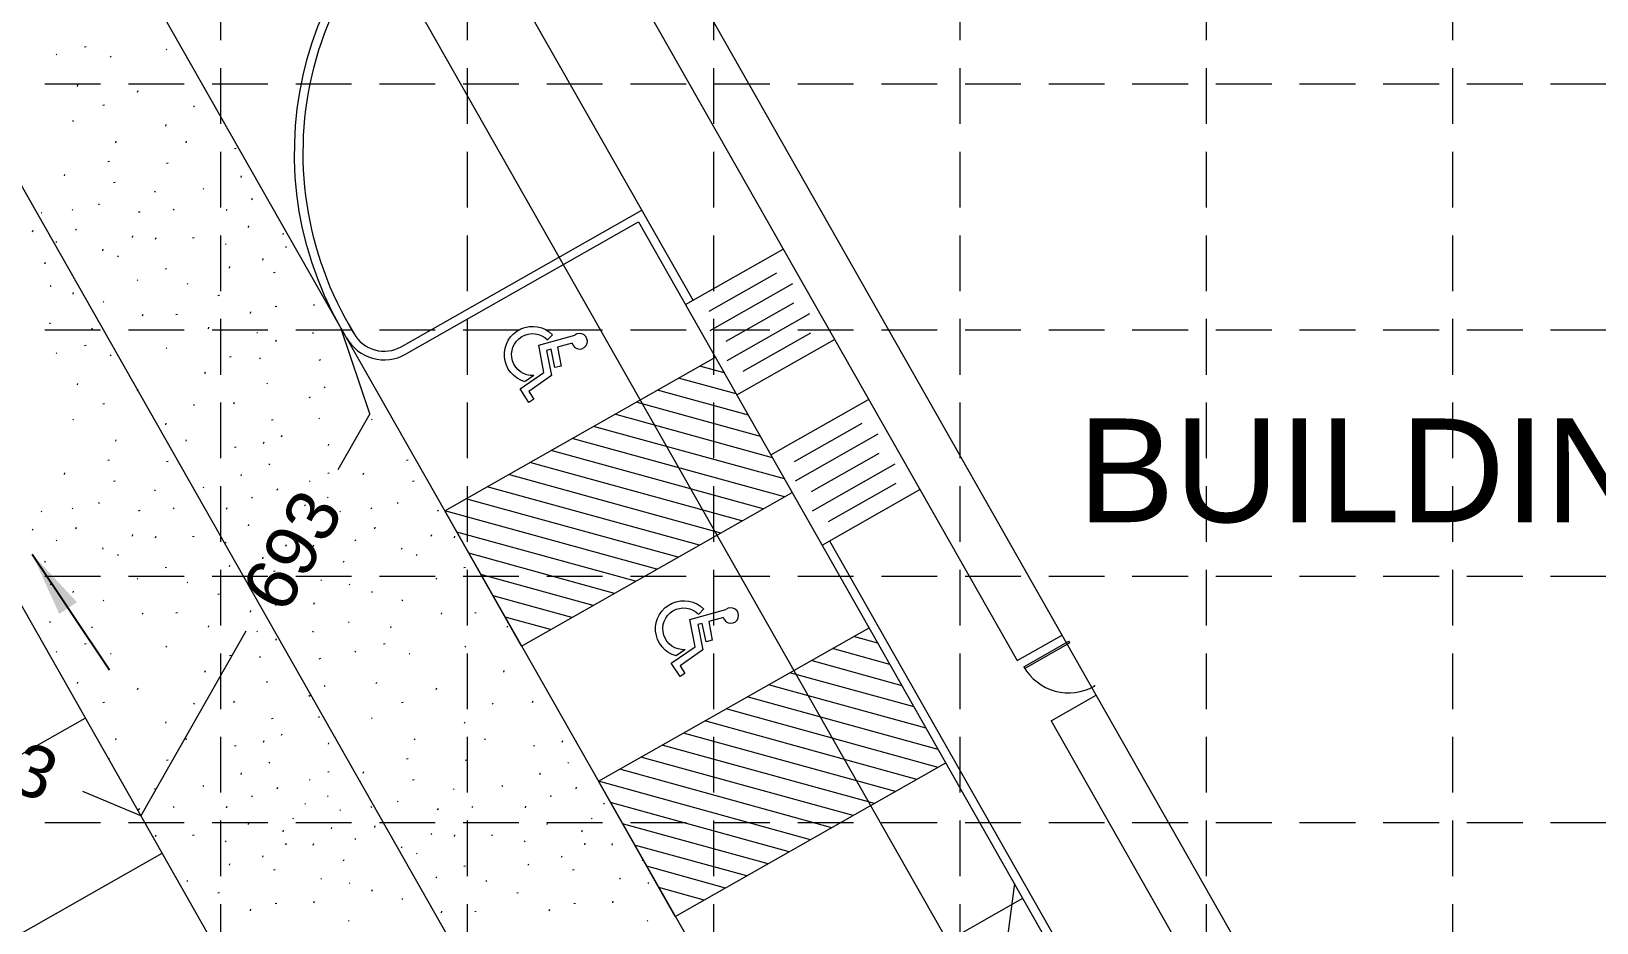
# Model space of a CAD drawing. Header units: feet. Extents: x 16394 to 17307, y 17282 to 17854.
# Drawn here: x 16896.7 to 16987.3, y 17576.6 to 17628.2 of the extents above; entities that cross this region are included whole.
import ezdxf
from ezdxf.enums import TextEntityAlignment as Align

# ---------------------------------------------------------------- set-up
doc = ezdxf.new("R2010")
doc.units = ezdxf.units.FT
doc.header["$MEASUREMENT"] = 0
doc.linetypes.add('HIDDEN', pattern=[0.375, 0.25, -0.125])
for name, color, linetype, lineweight in [('_0', 1, 'Continuous', 0), ('Level 1', 7, 'Continuous', 0), ('Level 17', 7, 'Continuous', 0), ('Level 18', 7, 'Continuous', 0), ('Level 25', 7, 'Continuous', 0), ('Level 38', 7, 'Continuous', 0), ('Level 4', 7, 'Continuous', 0), ('Level 5', 7, 'Continuous', 0), ('Level 51', 7, 'Continuous', 0)]:
    doc.layers.add(name, color=color, linetype=linetype, lineweight=lineweight)
doc.layers.add('GRID', color=254, linetype='HIDDEN')
doc.styles.get("Standard").update_dxf_attribs({"font": 'ARIAL.TTF'})
doc.styles.add('Style-ENGINEERING', font='ENGINEERING.shx')
doc.dimstyles.get("Standard").update_dxf_attribs({"dimtxt": 0.18, "dimasz": 0.18, "dimexe": 0.18, "dimexo": 0.0625, "dimgap": 0.09, "dimtad": 0, "dimtih": 1, "dimtoh": 1, "dimdec": 4, "dimzin": 0, "dimdsep": 46, "dimtxsty": 'Standard', "dimcen": 0.09, "dimadec": 0, "dimazin": 0, "dimtfac": 1, "dimtdec": 4, "dimtofl": 0, "dimtmove": 0, "dimatfit": 3, "dimfxl": 0, "dimtolj": 1, "dimtzin": 0, "dimarcsym": 0})

# ---------------------------------------------------------------- blocks, each defined once
blk = doc.blocks.new('36DRR')
at = {"color": 0, "linetype": 'ByBlock', "lineweight": -2}
for p, q in [((-0.381, 0), (-0.381, 9.144)), ((0, 9.144), (0, 0)), ((-0.381, 0), (0, 0))]:
    blk.add_line(p, q, dxfattribs=at)
blk.add_arc((0, 0), 9.144, 90.000003, 180.000006, dxfattribs=at)
blk.add_point((-9.0805, 0), dxfattribs=at)

msp = doc.modelspace()

# ---------------------------------------------------------------- linework, layer by layer
at = {"layer": 'GRID', "color": 252, "linetype": 'HIDDEN', "lineweight": 0, "ltscale": 12.9}
for p, q in [((16907.682, 17838.88), (16907.682, 17340.067)), ((16921.932, 17838.88), (16921.932, 17340.067)), ((16936.182, 17838.88), (16936.182, 17340.067)), ((16950.432, 17838.88), (16950.432, 17340.067)), ((16964.682, 17838.88), (16964.682, 17340.067)), ((16978.932, 17838.88), (16978.932, 17340.067))]:
    msp.add_line(p, q, dxfattribs=at)
at = {"layer": 'GRID', "color": 7, "linetype": 'HIDDEN', "lineweight": 0, "ltscale": 12.9}
for p, q in [((16408.932, 17625.13), (17292.432, 17625.13)), ((16408.932, 17610.88), (17292.432, 17610.88)), ((16408.932, 17596.63), (17292.432, 17596.63)), ((16408.932, 17582.38), (17292.432, 17582.38))]:
    msp.add_line(p, q, dxfattribs=at)
at = {"layer": 'Level 1', "color": 7, "linetype": 'Continuous', "lineweight": 0}
msp.add_line((16867.168, 17670.297), (16954.96, 17515.671), dxfattribs=at)
at = {"layer": 'Level 17', "color": 7, "linetype": 'Continuous', "lineweight": 0}
msp.add_line((16983.833, 17544.818), (16933.117, 17634.145), dxfattribs=at)
at = {"layer": 'Level 25', "color": 7, "linetype": 'Continuous', "lineweight": 0}
for p, q in [((16877.603, 17676.222), (16965.395, 17521.596)), ((16856.732, 17664.372), (16944.538, 17509.723)), ((16901.251, 17660.9), (16984.785, 17513.774))]:
    msp.add_line(p, q, dxfattribs=at)
at = {"layer": 'Level 38', "color": 7, "linetype": 'Continuous', "lineweight": 0}
for p, q in [((16920.896, 17637.44), (16935.003, 17612.594)), ((16928.039, 17637.012), (16953.739, 17591.747)), ((16918.127, 17609.912), (16932.041, 17617.811)), ((16918.374, 17609.477), (16931.853, 17617.13)), ((16931.853, 17617.13), (16971.846, 17546.691)), ((16934.568, 17612.347), (16940.221, 17615.556)), ((16935.932, 17611.971), (16939.845, 17614.193)), ((16935.991, 17610.854), (16940.773, 17613.57)), ((16936.919, 17610.232), (16940.832, 17612.454)), ((16914.633, 17611.001), (16914.965, 17610.416)), ((16915.068, 17611.248), (16915.4, 17610.663)), ((16936.978, 17609.115), (16941.761, 17611.831)), ((16926.882, 17610.608), (16926.591, 17610.315)), ((16937.531, 17607.129), (16943.183, 17610.338)), ((16937.907, 17608.493), (16941.82, 17610.714)), ((16920.643, 17600.416), (16936.296, 17609.303)), ((16925.792, 17608.247), (16925.286, 17607.89)), ((16936.805, 17608.408), (16935.401, 17608.795)), ((16938.201, 17605.948), (16932.942, 17607.398)), ((16937.503, 17607.178), (16934.171, 17608.097)), ((16938.899, 17604.719), (16931.712, 17606.7)), ((16939.506, 17603.651), (16945.158, 17606.86)), ((16939.598, 17603.489), (16930.482, 17606.002)), ((16940.292, 17601.223), (16928.022, 17604.605)), ((16940.296, 17602.259), (16929.252, 17605.304)), ((16940.869, 17603.275), (16944.782, 17605.497)), ((16940.928, 17602.158), (16945.711, 17604.874)), ((16939.063, 17600.524), (16926.793, 17603.907)), ((16941.857, 17601.536), (16945.77, 17603.757)), ((16937.833, 17599.826), (16925.563, 17603.209)), ((16941.916, 17600.419), (16946.698, 17603.135)), ((16936.603, 17599.128), (16924.333, 17602.511)), ((16942.844, 17599.796), (16946.757, 17602.018)), ((16934.143, 17597.731), (16921.873, 17601.114)), ((16935.373, 17598.43), (16923.103, 17601.812)), ((16925.087, 17592.589), (16940.74, 17601.477)), ((16942.468, 17598.433), (16948.121, 17601.642)), ((16925.087, 17592.589), (16920.643, 17600.416)), ((16932.914, 17597.033), (16920.643, 17600.416)), ((16931.684, 17596.335), (16921.342, 17599.186)), ((16942.903, 17598.68), (16957.221, 17573.461)), ((16930.454, 17595.637), (16922.04, 17597.956)), ((16929.224, 17594.938), (16922.738, 17596.726)), ((16927.994, 17594.24), (16923.436, 17595.497)), ((16935.628, 17594.736), (16935.337, 17594.443)), ((16926.765, 17593.542), (16924.135, 17594.267)), ((16929.531, 17584.763), (16945.184, 17593.65)), ((16945.692, 17592.755), (16944.289, 17593.142)), ((16953.739, 17591.747), (16956.348, 17593.228)), ((16934.538, 17592.375), (16934.032, 17592.018)), ((16946.39, 17591.525), (16943.059, 17592.444)), ((16947.787, 17589.066), (16940.599, 17591.047)), ((16947.089, 17590.295), (16941.829, 17591.745)), ((16948.485, 17587.836), (16939.369, 17590.349)), ((16949.183, 17586.606), (16938.139, 17589.651)), ((16955.714, 17588.268), (16958.323, 17589.749)), ((16884.202, 17579.535), (16899.855, 17588.422)), ((16949.18, 17585.57), (16936.91, 17588.952)), ((16946.72, 17584.173), (16934.45, 17587.556)), ((16947.95, 17584.871), (16935.68, 17588.254)), ((16955.714, 17588.268), (16981.225, 17543.337)), ((16945.49, 17583.475), (16933.22, 17586.858)), ((16944.261, 17582.777), (16931.99, 17586.159)), ((16933.974, 17576.936), (16949.627, 17585.824)), ((16933.974, 17576.936), (16929.531, 17584.763)), ((16941.801, 17581.38), (16929.531, 17584.763)), ((16943.031, 17582.078), (16930.761, 17585.461)), ((16940.571, 17580.682), (16930.229, 17583.533)), ((16939.341, 17579.984), (16930.927, 17582.303)), ((16938.111, 17579.285), (16931.626, 17581.073)), ((16888.645, 17571.708), (16904.298, 17580.596)), ((16936.882, 17578.587), (16932.324, 17579.844)), ((16935.652, 17577.889), (16933.022, 17578.614)), ((16938.418, 17569.11), (16954.071, 17577.997))]:
    msp.add_line(p, q, dxfattribs=at)
at = {"layer": 'Level 38', "color": 7, "linetype": 'Continuous', "lineweight": 0, "flags": 128}
for points in [[(16928.016, 17610.108), (16927.174, 17609.878), (16927.369, 17608.792), (16927.017, 17608.701), (16926.792, 17609.764), (16926.531, 17609.7), (16926.817, 17608.238), (16925.512, 17607.316), (16925.788, 17606.868), (16925.516, 17606.69), (16924.999, 17607.465), (16926.376, 17608.411), (16926.078, 17609.996), (16928.161, 17610.583)], [(16936.762, 17594.236), (16935.92, 17594.005), (16936.115, 17592.92), (16935.763, 17592.829), (16935.538, 17593.891), (16935.277, 17593.828), (16935.563, 17592.365), (16934.258, 17591.444), (16934.534, 17590.996), (16934.262, 17590.818), (16933.745, 17591.593), (16935.122, 17592.538), (16934.824, 17594.124), (16936.907, 17594.71)]]:
    msp.add_lwpolyline(points, dxfattribs=at)
at = {"layer": 'Level 38', "color": 7, "linetype": 'Continuous', "lineweight": 0, "extrusion": (0, 0, -1)}
for centre, radius, start, end in [((-16932.46, 17621.123), 20.5, 330.41333, 60.41333), ((-16932.46, 17621.123), 20, 328.48734, 60.41333), ((-16925.721, 17609.457), 1.631, 285.51132, 135.27489), ((-16925.721, 17609.457), 1.211, 266.58415, 135.27489), ((-16934.467, 17593.585), 1.631, 285.51132, 135.27489), ((-16934.467, 17593.585), 1.211, 266.58415, 135.27489)]:
    msp.add_arc(centre, radius, start, end, dxfattribs=at)
at = {"layer": 'Level 38', "color": 7, "linetype": 'Continuous', "lineweight": 0}
for centre, radius, start, end in [((16917.139, 17611.651), 2.5, 209.58667, 299.58667), ((16917.139, 17611.651), 2, 209.58667, 299.58667), ((16928.442, 17610.228), 0.451, 195.48499, 128.66759), ((16937.188, 17594.356), 0.451, 195.48499, 128.66759)]:
    msp.add_arc(centre, radius, start, end, dxfattribs=at)
at = {"layer": 'Level 5', "color": 35, "linetype": 'Continuous', "lineweight": 0}
for p, q in [((16916.311, 17606.022), (16914.633, 17611.001)), ((16916.311, 17606.022), (16914.471, 17602.793)), ((16909.15, 17593.452), (16903.064, 17582.77)), ((16903.064, 17582.77), (16899.72, 17584.163)), ((16953.591, 17578.843), (16952.268, 17568.764))]:
    msp.add_line(p, q, dxfattribs=at)
at = {"layer": 'Level 51', "color": 254, "linetype": 'Continuous', "lineweight": 0}
for p, q in [((16899.912, 17627.269), (16899.82, 17627.249)), ((16898.213, 17626.798), (16898.168, 17626.843)), ((16901.354, 17626.672), (16901.309, 17626.717)), ((16904.578, 17627.09), (16904.533, 17627.135)), ((16899.401, 17624.977), (16899.431, 17625.067)), ((16902.877, 17624.643), (16902.907, 17624.733)), ((16900.959, 17623.884), (16900.866, 17623.864)), ((16906.169, 17623.79), (16906.124, 17623.834)), ((16899.176, 17622.954), (16899.131, 17622.999)), ((16904.51, 17622.679), (16904.54, 17622.769)), ((16901.621, 17621.718), (16901.651, 17621.808)), ((16905.683, 17621.718), (16905.713, 17621.808)), ((16908.58, 17621.378), (16908.488, 17621.358)), ((16901.252, 17620.626), (16901.16, 17620.606)), ((16904.644, 17620.542), (16904.552, 17620.522)), ((16898.648, 17619.796), (16898.678, 17619.886)), ((16901.587, 17619.414), (16901.495, 17619.394)), ((16908.865, 17619.713), (16908.895, 17619.803)), ((16903.911, 17618.846), (16903.866, 17618.891)), ((16906.714, 17619.027), (16906.669, 17619.071)), ((16909.493, 17618.418), (16909.523, 17618.507)), ((16897.342, 17617.634), (16897.297, 17617.678)), ((16899.141, 17617.813), (16899.096, 17617.858)), ((16900.671, 17618.127), (16900.626, 17618.172)), ((16903.011, 17617.723), (16902.921, 17617.678)), ((16904.991, 17617.813), (16904.946, 17617.858)), ((16908.028, 17617.791), (16908.058, 17617.881)), ((16896.807, 17616.568), (16896.837, 17616.658)), ((16899.319, 17616.652), (16899.349, 17616.742)), ((16909.286, 17616.819), (16909.316, 17616.909)), ((16911.296, 17616.401), (16911.326, 17616.491)), ((16898.213, 17615.952), (16898.168, 17615.997)), ((16900.867, 17615.468), (16900.897, 17615.558)), ((16902.585, 17616.234), (16902.616, 17616.324)), ((16903.924, 17616.137), (16903.954, 17616.227)), ((16906.152, 17616.214), (16906.059, 17616.194)), ((16908.012, 17615.827), (16907.967, 17615.872)), ((16911.463, 17615.649), (16911.493, 17615.739)), ((16897.517, 17614.716), (16897.547, 17614.806)), ((16901.772, 17615.116), (16901.727, 17615.161)), ((16910.122, 17614.925), (16910.152, 17615.015)), ((16902.903, 17613.738), (16902.858, 17613.782)), ((16904.56, 17614.417), (16904.468, 17614.397)), ((16908.195, 17614.465), (16908.225, 17614.555)), ((16910.842, 17614.208), (16910.749, 17614.188)), ((16897.878, 17613.403), (16897.833, 17613.448)), ((16899.15, 17612.961), (16899.18, 17613.051)), ((16905.792, 17613.529), (16905.747, 17613.574)), ((16907.617, 17612.871), (16907.525, 17612.851)), ((16900.935, 17612.484), (16900.89, 17612.529)), ((16909.41, 17611.833), (16909.44, 17611.923)), ((16910.926, 17612.245), (16910.833, 17612.225)), ((16913.08, 17612.293), (16913.11, 17612.383)), ((16897.836, 17611.231), (16897.791, 17611.276)), ((16900.239, 17610.914), (16900.269, 17611.004)), ((16903.17, 17611.708), (16903.2, 17611.798)), ((16905.188, 17611.785), (16905.096, 17611.765)), ((16906.981, 17610.956), (16907.011, 17611.046)), ((16909.813, 17610.688), (16909.768, 17610.733)), ((16910.877, 17610.218), (16910.907, 17610.307)), ((16913.047, 17610.679), (16913.002, 17610.724)), ((16898.213, 17609.518), (16898.168, 17609.563)), ((16899.912, 17609.989), (16899.82, 17609.969)), ((16901.354, 17609.392), (16901.309, 17609.437)), ((16904.578, 17609.81), (16904.533, 17609.855)), ((16908.287, 17609.32), (16908.195, 17609.3)), ((16909.954, 17609.201), (16909.984, 17609.291)), ((16913.452, 17609.153), (16913.362, 17609.108)), ((16915.453, 17609.558), (16915.448, 17609.563)), ((16906.772, 17608.366), (16906.802, 17608.455)), ((16899.401, 17607.697), (16899.431, 17607.787)), ((16902.877, 17607.363), (16902.907, 17607.453)), ((16910.399, 17607.763), (16910.354, 17607.808)), ((16913.722, 17607.537), (16913.677, 17607.582)), ((16900.959, 17606.604), (16900.866, 17606.584)), ((16906.169, 17606.51), (16906.124, 17606.554)), ((16908.447, 17606.611), (16908.477, 17606.701)), ((16912.867, 17606.998), (16912.777, 17606.953)), ((16899.176, 17605.674), (16899.131, 17605.719)), ((16910.716, 17605.685), (16910.623, 17605.665)), ((16913.407, 17605.741), (16913.362, 17605.786)), ((16916.456, 17605.674), (16916.411, 17605.719)), ((16904.51, 17605.399), (16904.54, 17605.489)), ((16911.212, 17604.703), (16911.242, 17604.792)), ((16901.621, 17604.438), (16901.651, 17604.528)), ((16905.683, 17604.438), (16905.713, 17604.528)), ((16908.58, 17604.098), (16908.488, 17604.078)), ((16910.163, 17604.313), (16910.194, 17604.403)), ((16913.918, 17604.188), (16913.948, 17604.277)), ((16901.252, 17603.346), (16901.16, 17603.326)), ((16904.644, 17603.262), (16904.552, 17603.242)), ((16910.524, 17603.084), (16910.479, 17603.128)), ((16918.532, 17603.346), (16918.44, 17603.326)), ((16898.648, 17602.516), (16898.678, 17602.606)), ((16901.587, 17602.134), (16901.495, 17602.114)), ((16908.865, 17602.433), (16908.895, 17602.523)), ((16912.867, 17602.104), (16912.822, 17602.149)), ((16913.968, 17602.594), (16913.875, 17602.573)), ((16915.928, 17602.516), (16915.958, 17602.606)), ((16918.867, 17602.134), (16918.775, 17602.114)), ((16903.911, 17601.566), (16903.866, 17601.611)), ((16906.714, 17601.747), (16906.669, 17601.791)), ((16909.493, 17601.138), (16909.523, 17601.227)), ((16910.961, 17601.611), (16910.991, 17601.701)), ((16913.902, 17601.162), (16913.857, 17601.207)), ((16897.342, 17600.354), (16897.297, 17600.398)), ((16899.141, 17600.533), (16899.096, 17600.578)), ((16900.671, 17600.847), (16900.626, 17600.892)), ((16903.011, 17600.443), (16902.921, 17600.398)), ((16904.991, 17600.533), (16904.946, 17600.578)), ((16908.028, 17600.511), (16908.058, 17600.601)), ((16912.597, 17600.713), (16912.552, 17600.758)), ((16914.622, 17600.354), (16914.577, 17600.398)), ((16916.421, 17600.533), (16916.376, 17600.578)), ((16917.951, 17600.847), (16917.906, 17600.892)), ((16920.291, 17600.443), (16920.201, 17600.398)), ((16896.807, 17599.288), (16896.837, 17599.378)), ((16899.319, 17599.372), (16899.349, 17599.462)), ((16909.286, 17599.539), (16909.316, 17599.629)), ((16911.296, 17599.121), (16911.326, 17599.211)), ((16911.84, 17599.903), (16911.877, 17599.884)), ((16911.877, 17599.884), (16911.894, 17599.863)), ((16914.087, 17599.288), (16914.117, 17599.378)), ((16916.599, 17599.372), (16916.629, 17599.462)), ((16898.213, 17598.672), (16898.168, 17598.717)), ((16900.867, 17598.188), (16900.897, 17598.278)), ((16902.585, 17598.954), (16902.616, 17599.044)), ((16903.924, 17598.857), (16903.954, 17598.947)), ((16906.152, 17598.934), (16906.059, 17598.914)), ((16908.012, 17598.547), (16907.967, 17598.592)), ((16911.463, 17598.369), (16911.493, 17598.459)), ((16913.038, 17598.355), (16913.068, 17598.445)), ((16915.493, 17598.672), (16915.448, 17598.717)), ((16918.147, 17598.188), (16918.177, 17598.278)), ((16919.865, 17598.954), (16919.896, 17599.044)), ((16921.204, 17598.857), (16921.234, 17598.947)), ((16897.517, 17597.436), (16897.547, 17597.526)), ((16901.772, 17597.836), (16901.727, 17597.881)), ((16910.122, 17597.645), (16910.152, 17597.735)), ((16914.797, 17597.436), (16914.827, 17597.526)), ((16919.052, 17597.836), (16919.007, 17597.881)), ((16902.903, 17596.458), (16902.858, 17596.502)), ((16904.56, 17597.137), (16904.468, 17597.117)), ((16908.195, 17597.185), (16908.225, 17597.275)), ((16910.842, 17596.928), (16910.749, 17596.908)), ((16920.183, 17596.458), (16920.138, 17596.502)), ((16921.84, 17597.137), (16921.748, 17597.117)), ((16897.878, 17596.123), (16897.833, 17596.168)), ((16899.15, 17595.681), (16899.18, 17595.771)), ((16905.792, 17596.249), (16905.747, 17596.294)), ((16907.617, 17595.591), (16907.525, 17595.571)), ((16913.525, 17596.374), (16913.48, 17596.419)), ((16915.158, 17596.123), (16915.113, 17596.168)), ((16916.43, 17595.681), (16916.46, 17595.771)), ((16900.935, 17595.204), (16900.89, 17595.249)), ((16909.41, 17594.553), (16909.44, 17594.643)), ((16910.926, 17594.965), (16910.833, 17594.945)), ((16913.08, 17595.013), (16913.11, 17595.103)), ((16918.215, 17595.204), (16918.17, 17595.249)), ((16897.836, 17593.951), (16897.791, 17593.996)), ((16903.17, 17594.428), (16903.2, 17594.518)), ((16905.188, 17594.505), (16905.096, 17594.485)), ((16906.981, 17593.676), (16907.011, 17593.766)), ((16915.116, 17593.951), (16915.071, 17593.996)), ((16920.45, 17594.428), (16920.48, 17594.518)), ((16922.468, 17594.505), (16922.376, 17594.485)), ((16924.261, 17593.676), (16924.291, 17593.766)), ((16900.239, 17593.634), (16900.269, 17593.724)), ((16909.813, 17593.408), (16909.768, 17593.453)), ((16910.877, 17592.938), (16910.907, 17593.027)), ((16913.047, 17593.399), (16913.002, 17593.444)), ((16917.519, 17593.634), (16917.549, 17593.724)), ((16898.213, 17592.238), (16898.168, 17592.283)), ((16899.912, 17592.709), (16899.82, 17592.689)), ((16901.354, 17592.112), (16901.309, 17592.157)), ((16904.578, 17592.53), (16904.533, 17592.575)), ((16908.287, 17592.04), (16908.195, 17592.02)), ((16909.954, 17591.921), (16909.984, 17592.011)), ((16915.493, 17592.238), (16915.448, 17592.283)), ((16917.192, 17592.709), (16917.1, 17592.689)), ((16918.634, 17592.112), (16918.589, 17592.157)), ((16921.858, 17592.53), (16921.813, 17592.575)), ((16906.772, 17591.086), (16906.802, 17591.175)), ((16913.452, 17591.873), (16913.362, 17591.828)), ((16924.052, 17591.086), (16924.082, 17591.175)), ((16899.401, 17590.417), (16899.431, 17590.507)), ((16902.877, 17590.083), (16902.907, 17590.173)), ((16910.399, 17590.483), (16910.354, 17590.528)), ((16913.722, 17590.257), (16913.677, 17590.302)), ((16916.681, 17590.417), (16916.711, 17590.507)), ((16920.157, 17590.083), (16920.187, 17590.173)), ((16900.959, 17589.324), (16900.866, 17589.304)), ((16906.169, 17589.23), (16906.124, 17589.274)), ((16908.447, 17589.331), (16908.477, 17589.421)), ((16912.867, 17589.718), (16912.777, 17589.673)), ((16918.239, 17589.324), (16918.146, 17589.304)), ((16923.449, 17589.23), (16923.404, 17589.274)), ((16925.727, 17589.331), (16925.757, 17589.421)), ((16910.716, 17588.405), (16910.623, 17588.385)), ((16913.407, 17588.461), (16913.362, 17588.506)), ((16916.456, 17588.394), (16916.411, 17588.439)), ((16904.51, 17588.119), (16904.54, 17588.209)), ((16911.212, 17587.423), (16911.242, 17587.512)), ((16921.79, 17588.119), (16921.82, 17588.209)), ((16901.621, 17587.158), (16901.651, 17587.248)), ((16905.683, 17587.158), (16905.713, 17587.248)), ((16908.58, 17586.818), (16908.488, 17586.798)), ((16910.163, 17587.033), (16910.194, 17587.123)), ((16913.918, 17586.908), (16913.948, 17586.997)), ((16918.901, 17587.158), (16918.931, 17587.248)), ((16922.963, 17587.158), (16922.993, 17587.248)), ((16925.86, 17586.818), (16925.768, 17586.798)), ((16927.443, 17587.033), (16927.474, 17587.123)), ((16901.252, 17586.066), (16901.199, 17586.054)), ((16904.644, 17585.982), (16904.552, 17585.962)), ((16910.524, 17585.804), (16910.479, 17585.848)), ((16918.532, 17586.066), (16918.44, 17586.046)), ((16921.924, 17585.982), (16921.832, 17585.962)), ((16927.804, 17585.804), (16927.759, 17585.848)), ((16908.865, 17585.153), (16908.895, 17585.243)), ((16912.867, 17584.824), (16912.822, 17584.869)), ((16913.968, 17585.314), (16913.875, 17585.293)), ((16915.928, 17585.236), (16915.958, 17585.326)), ((16918.867, 17584.854), (16918.775, 17584.834)), ((16926.145, 17585.153), (16926.175, 17585.243)), ((16903.911, 17584.286), (16903.866, 17584.331)), ((16906.714, 17584.467), (16906.669, 17584.511)), ((16909.493, 17583.858), (16909.523, 17583.947)), ((16910.961, 17584.331), (16910.991, 17584.421)), ((16913.902, 17583.882), (16913.857, 17583.927)), ((16921.191, 17584.286), (16921.146, 17584.331)), ((16923.994, 17584.467), (16923.949, 17584.511)), ((16926.773, 17583.858), (16926.803, 17583.947)), ((16928.241, 17584.331), (16928.271, 17584.421)), ((16903.011, 17583.163), (16902.921, 17583.118)), ((16904.991, 17583.253), (16904.946, 17583.298)), ((16908.028, 17583.231), (16908.058, 17583.321)), ((16912.597, 17583.433), (16912.552, 17583.478)), ((16914.622, 17583.074), (16914.577, 17583.118)), ((16916.421, 17583.253), (16916.376, 17583.298)), ((16917.951, 17583.567), (16917.906, 17583.612)), ((16920.291, 17583.163), (16920.201, 17583.118)), ((16922.271, 17583.253), (16922.226, 17583.298)), ((16925.308, 17583.231), (16925.338, 17583.321)), ((16929.877, 17583.433), (16929.832, 17583.478)), ((16909.286, 17582.259), (16909.316, 17582.349)), ((16911.84, 17582.623), (16911.877, 17582.604)), ((16911.877, 17582.604), (16911.894, 17582.583)), ((16914.087, 17582.008), (16914.117, 17582.098)), ((16916.599, 17582.092), (16916.629, 17582.182)), ((16926.566, 17582.259), (16926.596, 17582.349)), ((16929.12, 17582.623), (16929.157, 17582.604)), ((16929.157, 17582.604), (16929.174, 17582.583)), ((16903.924, 17581.577), (16903.954, 17581.667)), ((16906.152, 17581.654), (16906.059, 17581.634)), ((16908.012, 17581.267), (16907.967, 17581.312)), ((16911.296, 17581.841), (16911.326, 17581.931)), ((16911.463, 17581.089), (16911.493, 17581.179)), ((16913.038, 17581.075), (16913.068, 17581.165)), ((16915.493, 17581.392), (16915.448, 17581.437)), ((16919.865, 17581.674), (16919.896, 17581.764)), ((16921.204, 17581.577), (16921.234, 17581.667)), ((16923.432, 17581.654), (16923.339, 17581.634)), ((16925.292, 17581.267), (16925.247, 17581.312)), ((16928.576, 17581.841), (16928.606, 17581.931)), ((16928.743, 17581.089), (16928.773, 17581.179)), ((16930.318, 17581.075), (16930.348, 17581.165)), ((16910.122, 17580.365), (16910.152, 17580.455)), ((16914.797, 17580.156), (16914.827, 17580.246)), ((16918.147, 17580.908), (16918.177, 17580.998)), ((16919.052, 17580.556), (16919.007, 17580.601)), ((16927.402, 17580.365), (16927.432, 17580.455)), ((16932.077, 17580.156), (16932.103, 17580.233)), ((16908.195, 17579.905), (16908.225, 17579.995)), ((16910.842, 17579.648), (16910.749, 17579.628)), ((16921.84, 17579.857), (16921.748, 17579.837)), ((16925.475, 17579.905), (16925.505, 17579.995)), ((16928.122, 17579.648), (16928.029, 17579.628)), ((16905.792, 17578.969), (16905.747, 17579.014)), ((16913.525, 17579.094), (16913.48, 17579.139)), ((16915.158, 17578.843), (16915.113, 17578.888)), ((16916.43, 17578.401), (16916.46, 17578.491)), ((16920.183, 17579.178), (16920.138, 17579.222)), ((16923.072, 17578.969), (16923.027, 17579.014)), ((16930.805, 17579.094), (16930.76, 17579.139)), ((16932.438, 17578.843), (16932.393, 17578.888)), ((16907.617, 17578.311), (16907.525, 17578.291)), ((16910.926, 17577.685), (16910.833, 17577.665)), ((16913.08, 17577.733), (16913.11, 17577.823)), ((16918.215, 17577.924), (16918.17, 17577.969)), ((16924.897, 17578.311), (16924.805, 17578.291)), ((16928.206, 17577.685), (16928.113, 17577.665)), ((16930.36, 17577.733), (16930.39, 17577.823)), ((16909.41, 17577.273), (16909.44, 17577.363)), ((16915.116, 17576.671), (16915.071, 17576.716)), ((16920.45, 17577.148), (16920.48, 17577.238)), ((16922.468, 17577.225), (16922.376, 17577.205)), ((16926.69, 17577.273), (16926.72, 17577.363)), ((16932.396, 17576.671), (16932.351, 17576.716))]:
    msp.add_line(p, q, dxfattribs=at)

# ---------------------------------------------------------------- block references
at = {"layer": 'Level 17', "color": 7, "linetype": 'Continuous', "lineweight": 0, "xscale": 0.3280839895013123, "yscale": 0.3280839895013123, "zscale": 0.3280839895013123, "rotation": 119.586667}
msp.add_blockref('36DRR', (16956.74, 17592.876), dxfattribs=at)

# ---------------------------------------------------------------- texts
at = {"layer": 'Level 18', "color": 7, "linetype": 'Continuous', "lineweight": 0, "insert": (16989.158, 17602.715), "char_height": 6, "attachment_point": 5, "line_spacing_factor": 0.9}
msp.add_mtext('BUILDING NO. 3', dxfattribs=at)
at = {"layer": 'Level 4', "color": 35, "linetype": 'Continuous', "lineweight": 0}
for rotation, p in [(60.32984, (16911.811, 17598.123)), (337.37751, (16894.758, 17586.231))]:
    msp.add_text('693', height=3, rotation=rotation, dxfattribs=at).set_placement(p, align=Align.MIDDLE_CENTER)

# ---------------------------------------------------------------- leaders
at = {"layer": '_0', "color": 7, "linetype": 'Continuous', "lineweight": 0}
msp.add_leader([(16896.783, 17597.91), (16901.25, 17591.209)], dimstyle='Standard', override={"dimtxt": 3, "dimasz": 3.75, "dimgap": 0, "dimtad": 1, "dimtxsty": 'Style-ENGINEERING'}, dxfattribs=at)

doc.saveas('drawing.dxf')
